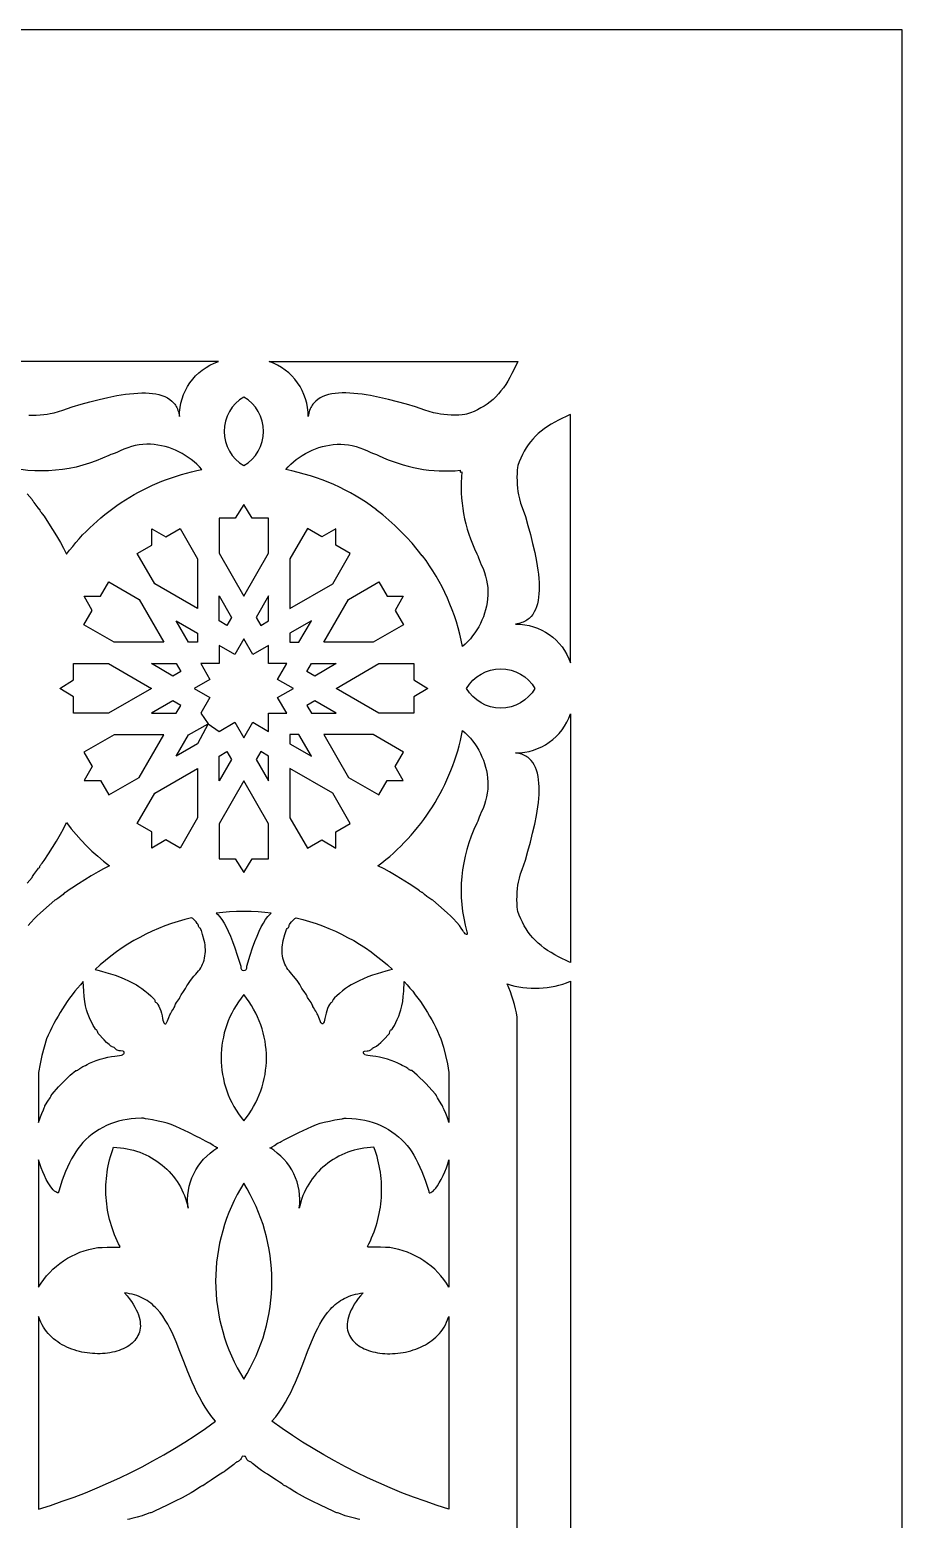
# Model space of a CAD drawing. Extents: x -580 to 993, y -400 to 388.
# Drawn here: x 914.2 to 993.1, y -139.9 to -5.3 of the extents above; entities that cross this region are included whole.
import ezdxf

# ---------------------------------------------------------------- set-up
doc = ezdxf.new("R2010")
doc.units = 0
doc.layers.add('LAYER_1', color=18, linetype='CONTINUOUS')

msp = doc.modelspace()

# ---------------------------------------------------------------- linework, layer by layer
at = {"layer": 'LAYER_1'}
for points in [[(598.06, -400.26), (993.06, -400.26), (993.06, -5.26), (598.06, -5.26)], [(947.72, -50.6), (947.19, -50.08), (946.64, -49.59), (946.08, -49.11), (945.5, -48.66), (945.52, -48.65), (945.07, -48.32), (944.61, -48), (944.14, -47.7), (943.67, -47.41), (943.18, -47.13), (942.68, -46.87), (942.18, -46.62), (941.67, -46.38), (941.15, -46.16), (940.62, -45.95), (940.09, -45.76), (939.54, -45.58), (938.99, -45.42), (938.44, -45.27), (937.87, -45.13), (937.31, -45.02), (937.53, -44.77), (937.76, -44.53), (938.01, -44.31), (938.27, -44.1), (938.53, -43.91), (938.81, -43.73), (939.09, -43.56), (939.39, -43.4), (939.69, -43.27), (939.99, -43.14), (940.31, -43.03), (940.63, -42.94), (940.95, -42.86), (941.28, -42.8), (941.61, -42.75), (941.95, -42.73), (942.29, -42.72), (942.64, -42.74), (942.98, -42.78), (943.32, -42.85), (943.67, -42.93), (944.01, -43.04), (944.35, -43.17), (944.7, -43.33), (944.94, -43.44), (945.16, -43.53), (945.33, -43.59), (945.42, -43.61), (945.52, -43.65), (945.7, -43.73), (946.14, -43.94), (946.58, -44.13), (947.02, -44.3), (947.47, -44.45), (947.93, -44.59), (948.39, -44.72), (948.85, -44.83), (949.32, -44.92), (949.78, -45), (950.25, -45.06), (950.73, -45.1), (951.2, -45.13), (951.67, -45.14), (952.15, -45.14), (952.62, -45.12), (953.09, -45.08), (953.08, -45.24), (953.24, -45.23), (953.2, -45.7), (953.18, -46.17), (953.18, -46.65), (953.19, -47.12), (953.22, -47.59), (953.26, -48.06), (953.32, -48.53), (953.4, -49), (953.49, -49.47), (953.6, -49.93), (953.72, -50.39), (953.86, -50.84), (954.02, -51.29), (954.19, -51.74), (954.38, -52.18), (954.58, -52.62), (954.67, -52.8), (954.7, -52.86), (954.7, -52.9), (954.73, -52.99), (954.79, -53.16), (954.88, -53.38), (954.99, -53.62), (955.15, -53.96), (955.28, -54.31), (955.39, -54.65), (955.47, -55), (955.54, -55.34), (955.58, -55.68), (955.6, -56.03), (955.59, -56.37), (955.56, -56.7), (955.52, -57.04), (955.46, -57.37), (955.38, -57.69), (955.29, -58.01), (955.18, -58.33), (955.05, -58.63), (954.91, -58.93), (954.76, -59.22), (954.59, -59.51), (954.41, -59.78), (954.21, -60.05), (954.01, -60.31), (953.78, -60.55), (953.55, -60.79), (953.3, -61.01), (953.18, -60.44), (953.05, -59.88), (952.9, -59.32), (952.74, -58.77), (952.56, -58.23), (952.37, -57.7), (952.16, -57.17), (951.93, -56.65), (951.7, -56.14), (951.45, -55.63), (951.18, -55.14), (950.91, -54.65), (950.62, -54.17), (950.31, -53.71), (950, -53.25), (949.67, -52.8), (949.66, -52.82), (949.21, -52.24), (948.73, -51.67), (948.24, -51.13)], [(933.52, -56.45), (935.76, -52.58), (935.76, -49.41), (934.29, -49.41), (933.52, -48.16), (932.75, -49.41), (931.28, -49.41), (931.28, -52.58)], [(929.34, -57.57), (925.47, -55.33), (923.89, -52.6), (925.19, -51.84), (925.19, -50.37), (926.46, -51.11), (927.76, -50.35), (929.34, -53.09)], [(937.69, -57.57), (941.57, -55.33), (943.15, -52.6), (941.85, -51.84), (941.85, -50.37), (940.58, -51.11), (939.27, -50.35), (937.69, -53.09)], [(924.05, -56.75), (926.29, -60.63), (921.81, -60.63), (919.07, -59.04), (919.82, -57.74), (919.09, -56.47), (920.56, -56.47), (921.31, -55.17)], [(940.75, -60.63), (942.99, -56.75), (945.72, -55.17), (946.48, -56.47), (947.94, -56.47), (947.21, -57.74), (947.97, -59.04), (945.22, -60.63)], [(931.99, -59.1), (931.28, -58.69), (931.28, -56.44), (932.4, -58.39)], [(935.05, -59.1), (935.76, -58.69), (935.76, -56.44), (934.64, -58.39)], [(929.34, -60.63), (928.52, -60.63), (927.4, -58.68), (929.34, -59.8)], [(937.69, -60.63), (938.51, -60.63), (939.64, -58.68), (937.69, -59.8)], [(927.4, -70.92), (928.52, -68.98), (930.31, -68.01), (931.28, -68.68), (932.7, -67.86), (933.52, -69.28), (934.34, -67.86), (935.76, -68.68), (935.76, -67.04), (937.4, -67.04), (936.58, -65.62), (938, -64.8), (936.58, -63.98), (937.4, -62.56), (935.76, -62.56), (935.76, -60.92), (934.34, -61.74), (933.52, -60.32), (932.7, -61.74), (931.28, -60.92), (931.28, -62.56), (929.64, -62.56), (930.46, -63.98), (929.04, -64.8), (930.46, -65.62), (929.64, -67.04), (930.31, -68.01), (929.34, -69.8)], [(916.88, -64.8), (918.13, -64.03), (918.13, -62.56), (921.29, -62.56), (925.17, -64.8), (921.29, -67.04), (918.13, -67.04), (918.13, -65.57)], [(927.82, -63.27), (927.1, -63.68), (925.16, -62.56), (927.41, -62.56)], [(939.22, -63.27), (939.63, -62.56), (941.87, -62.56), (939.93, -63.68)], [(941.87, -64.8), (945.74, -62.56), (948.91, -62.56), (948.91, -64.03), (950.16, -64.8), (948.91, -65.57), (948.91, -67.04), (945.74, -67.04)], [(927.82, -66.33), (927.1, -65.92), (925.16, -67.04), (927.41, -67.04)], [(939.22, -66.33), (939.63, -67.04), (941.87, -67.04), (939.93, -65.92)], [(924.05, -72.85), (926.29, -68.98), (921.81, -68.98), (919.07, -70.56), (919.82, -71.86), (919.09, -73.13), (920.56, -73.13), (921.31, -74.43)], [(937.69, -68.97), (937.69, -69.8), (939.64, -70.92), (938.51, -68.97)], [(940.75, -68.97), (942.99, -72.85), (945.72, -74.43), (946.48, -73.13), (947.94, -73.13), (947.21, -71.86), (947.97, -70.56), (945.22, -68.97)], [(931.99, -70.5), (932.4, -71.21), (931.28, -73.16), (931.28, -70.91)], [(935.05, -70.5), (934.64, -71.21), (935.76, -73.16), (935.76, -70.91)], [(925.47, -74.27), (929.34, -72.03), (929.34, -76.51), (927.76, -79.25), (926.46, -78.49), (925.19, -79.23), (925.19, -77.76), (923.88, -77.01)], [(941.57, -74.27), (937.69, -72.03), (937.69, -76.51), (939.27, -79.25), (940.58, -78.49), (941.85, -79.23), (941.85, -77.76), (943.15, -77.01)], [(933.52, -81.44), (934.29, -80.19), (935.76, -80.19), (935.76, -77.03), (933.52, -73.15), (931.28, -77.03), (931.28, -80.19), (932.75, -80.19)], [(920.07, -90.2), (920.33, -90.28), (920.66, -90.37), (921.06, -90.47), (921.47, -90.59), (921.88, -90.73), (922.29, -90.88), (922.69, -91.05), (923.08, -91.22), (923.46, -91.41), (923.81, -91.59), (924.04, -91.74), (924.31, -91.93), (924.58, -92.14), (924.86, -92.37), (925.1, -92.59), (925.3, -92.78), (925.44, -92.93), (925.47, -92.99), (925.49, -93.03), (925.49, -93.07), (925.52, -93.12), (925.55, -93.16), (925.6, -93.19), (925.64, -93.22), (925.68, -93.26), (925.76, -93.38), (925.85, -93.53), (925.93, -93.72), (926.01, -93.93), (926.08, -94.16), (926.13, -94.4), (926.18, -94.64), (926.21, -94.79), (926.25, -94.93), (926.29, -95.03), (926.34, -95.1), (926.38, -95.12), (926.41, -95.13), (926.44, -95.13), (926.47, -95.11), (926.5, -95.07), (926.53, -95.02), (926.62, -94.85), (926.75, -94.55), (926.84, -94.31), (926.88, -94.22), (926.94, -94.1), (927.01, -93.97), (927.09, -93.84), (927.23, -93.63), (927.27, -93.54), (927.28, -93.48), (927.3, -93.42), (927.35, -93.33), (927.43, -93.2), (927.53, -93.07), (927.7, -92.82), (927.75, -92.73), (927.77, -92.68), (927.8, -92.62), (927.86, -92.51), (928.06, -92.21), (928.26, -91.91), (928.32, -91.81), (928.35, -91.75), (928.37, -91.68), (928.45, -91.56), (928.7, -91.2), (929.01, -90.8), (929.17, -90.62), (929.31, -90.47), (929.42, -90.34), (929.53, -90.2), (929.63, -90.05), (929.72, -89.89), (929.8, -89.72), (929.87, -89.54), (929.93, -89.36), (929.97, -89.17), (930.01, -88.98), (930.04, -88.78), (930.05, -88.59), (930.05, -88.39), (930.04, -88.19), (930.02, -87.98), (929.99, -87.79), (929.95, -87.59), (929.8, -87.03), (929.69, -86.69), (929.64, -86.58), (929.6, -86.51), (929.56, -86.46), (929.52, -86.44), (929.48, -86.41), (929.44, -86.36), (929.42, -86.3), (929.41, -86.24), (929.4, -86.2), (929.38, -86.15), (929.31, -86.04), (929.21, -85.9), (929.09, -85.77), (928.91, -85.61), (928.85, -85.56), (928.79, -85.53), (928.18, -85.68), (927.58, -85.86), (926.98, -86.05), (926.39, -86.27), (925.81, -86.5), (925.24, -86.75), (924.67, -87.02), (924.12, -87.3), (923.58, -87.6), (923.04, -87.93), (922.52, -88.26), (922, -88.62), (921.5, -88.99), (921.01, -89.38), (920.54, -89.78)], [(933.52, -90.31), (933.64, -90.28), (933.69, -90.25), (933.73, -90.21), (933.76, -90.15), (933.78, -90.09), (933.79, -90.03), (933.79, -89.9), (934.1, -88.92), (934.32, -88.26), (934.53, -87.69), (934.72, -87.18), (934.91, -86.74), (935.1, -86.35), (935.29, -86.01), (935.49, -85.7), (935.7, -85.43), (935.86, -85.24), (936, -85.1), (935.41, -85.04), (934.81, -84.99), (934.18, -84.96), (933.52, -84.95), (932.86, -84.96), (932.23, -84.99), (931.62, -85.04), (931.03, -85.1), (931.17, -85.24), (931.33, -85.43), (931.54, -85.7), (931.74, -86.01), (931.93, -86.35), (932.12, -86.74), (932.31, -87.18), (932.51, -87.69), (932.71, -88.26), (932.93, -88.92), (933.25, -89.9), (933.25, -90.03), (933.26, -90.09), (933.28, -90.15), (933.31, -90.21), (933.35, -90.25), (933.36, -90.27), (933.39, -90.28)], [(946.96, -90.2), (946.7, -90.28), (946.37, -90.37), (945.98, -90.47), (945.57, -90.59), (945.16, -90.73), (944.75, -90.88), (944.34, -91.05), (943.95, -91.22), (943.58, -91.41), (943.22, -91.59), (942.99, -91.74), (942.73, -91.93), (942.45, -92.14), (942.18, -92.37), (941.93, -92.59), (941.73, -92.78), (941.6, -92.93), (941.56, -92.99), (941.55, -93.03), (941.54, -93.07), (941.52, -93.12), (941.48, -93.16), (941.44, -93.19), (941.4, -93.22), (941.36, -93.26), (941.27, -93.38), (941.19, -93.53), (941.1, -93.72), (941.03, -93.93), (940.96, -94.16), (940.9, -94.4), (940.86, -94.64), (940.83, -94.79), (940.79, -94.93), (940.74, -95.03), (940.69, -95.1), (940.66, -95.12), (940.63, -95.13), (940.6, -95.13), (940.57, -95.11), (940.54, -95.07), (940.5, -95.02), (940.42, -94.85), (940.29, -94.55), (940.2, -94.31), (940.16, -94.22), (940.1, -94.1), (940.02, -93.97), (939.95, -93.84), (939.81, -93.63), (939.77, -93.54), (939.75, -93.48), (939.73, -93.42), (939.68, -93.33), (939.6, -93.2), (939.51, -93.07), (939.33, -92.82), (939.28, -92.73), (939.26, -92.68), (939.24, -92.62), (939.18, -92.51), (938.98, -92.21), (938.77, -91.91), (938.71, -91.81), (938.69, -91.75), (938.66, -91.68), (938.59, -91.56), (938.34, -91.2), (938.02, -90.8), (937.87, -90.62), (937.73, -90.47), (937.61, -90.34), (937.5, -90.2), (937.4, -90.05), (937.32, -89.89), (937.24, -89.72), (937.17, -89.54), (937.11, -89.36), (937.06, -89.17), (937.03, -88.98), (937, -88.78), (936.98, -88.59), (936.98, -88.39), (936.99, -88.19), (937.01, -87.98), (937.04, -87.79), (937.09, -87.59), (937.24, -87.03), (937.35, -86.69), (937.39, -86.58), (937.43, -86.51), (937.48, -86.46), (937.52, -86.44), (937.56, -86.41), (937.6, -86.36), (937.62, -86.3), (937.63, -86.24), (937.63, -86.2), (937.65, -86.15), (937.72, -86.04), (937.82, -85.9), (937.95, -85.77), (938.12, -85.61), (938.19, -85.56), (938.25, -85.53), (938.86, -85.68), (939.46, -85.86), (940.06, -86.05), (940.64, -86.27), (941.22, -86.5), (941.8, -86.75), (942.36, -87.02), (942.91, -87.3), (943.46, -87.6), (943.99, -87.93), (944.52, -88.26), (945.03, -88.62), (945.53, -88.99), (946.02, -89.38), (946.5, -89.78)], [(914.97, -104.05), (915.05, -103.79), (915.14, -103.52), (915.26, -103.22), (915.4, -102.89), (915.48, -102.7), (915.52, -102.59), (915.54, -102.54), (915.6, -102.43), (915.8, -102.11), (916, -101.8), (916.07, -101.69), (916.09, -101.64), (916.09, -101.62), (916.1, -101.59), (916.19, -101.49), (916.78, -100.81), (917.03, -100.54), (917.31, -100.26), (917.58, -99.99), (917.82, -99.77), (918.34, -99.33), (918.43, -99.33), (918.47, -99.32), (918.52, -99.3), (918.58, -99.26), (918.62, -99.21), (918.69, -99.15), (918.77, -99.09), (918.88, -99.03), (918.98, -98.98), (919.2, -98.88), (919.36, -98.79), (919.58, -98.67), (919.86, -98.55), (920.18, -98.43), (920.53, -98.32), (920.89, -98.22), (921.24, -98.13), (921.56, -98.07), (921.85, -98.03), (922.08, -98), (922.29, -97.97), (922.46, -97.94), (922.56, -97.91), (922.62, -97.87), (922.66, -97.83), (922.69, -97.78), (922.7, -97.73), (922.7, -97.68), (922.69, -97.64), (922.65, -97.61), (922.6, -97.6), (922.36, -97.57), (922.25, -97.55), (922.16, -97.53), (922.08, -97.5), (922.01, -97.46), (921.96, -97.42), (921.92, -97.38), (921.86, -97.32), (921.79, -97.26), (921.71, -97.22), (921.63, -97.19), (921.58, -97.17), (921.51, -97.13), (921.34, -96.99), (921.12, -96.8), (920.9, -96.57), (920.36, -96), (920.3, -95.82), (920.27, -95.75), (920.24, -95.7), (920.2, -95.66), (920.17, -95.65), (920.14, -95.63), (920.1, -95.6), (920.01, -95.46), (919.89, -95.26), (919.77, -95.01), (919.64, -94.72), (919.51, -94.42), (919.4, -94.12), (919.31, -93.84), (919.21, -93.49), (919.14, -93.1), (919.09, -92.66), (919.06, -92.18), (919.01, -91.28), (918.75, -91.58), (918.49, -91.88), (918.25, -92.18), (918.01, -92.49), (917.77, -92.8), (917.55, -93.11), (917.33, -93.44), (917.12, -93.76), (916.91, -94.09), (916.72, -94.42), (916.53, -94.76), (916.34, -95.09), (916.17, -95.44), (916, -95.78), (915.84, -96.13), (915.69, -96.48), (915.47, -97.24), (915.27, -97.99), (915.11, -98.74), (914.97, -99.51)], [(952.07, -104.05), (951.99, -103.79), (951.9, -103.52), (951.78, -103.22), (951.63, -102.89), (951.55, -102.7), (951.52, -102.59), (951.5, -102.54), (951.44, -102.43), (951.23, -102.11), (951.03, -101.8), (950.97, -101.69), (950.95, -101.64), (950.94, -101.62), (950.93, -101.59), (950.85, -101.49), (950.26, -100.81), (950.01, -100.54), (949.73, -100.26), (949.45, -99.99), (949.21, -99.77), (948.7, -99.33), (948.61, -99.33), (948.56, -99.32), (948.51, -99.3), (948.46, -99.26), (948.41, -99.21), (948.35, -99.15), (948.26, -99.09), (948.16, -99.03), (948.05, -98.98), (947.84, -98.88), (947.68, -98.79), (947.46, -98.67), (947.18, -98.55), (946.85, -98.43), (946.51, -98.32), (946.15, -98.22), (945.8, -98.13), (945.47, -98.07), (945.19, -98.03), (944.95, -98), (944.74, -97.97), (944.57, -97.94), (944.47, -97.91), (944.42, -97.87), (944.37, -97.83), (944.35, -97.78), (944.33, -97.73), (944.33, -97.68), (944.35, -97.64), (944.38, -97.61), (944.43, -97.6), (944.68, -97.57), (944.78, -97.55), (944.88, -97.53), (944.96, -97.5), (945.02, -97.46), (945.08, -97.42), (945.12, -97.38), (945.17, -97.32), (945.25, -97.26), (945.33, -97.22), (945.41, -97.19), (945.46, -97.17), (945.52, -97.13), (945.7, -96.99), (945.91, -96.8), (946.14, -96.57), (946.68, -96), (946.73, -95.82), (946.76, -95.75), (946.8, -95.7), (946.83, -95.66), (946.87, -95.65), (946.9, -95.63), (946.93, -95.6), (947.03, -95.46), (947.14, -95.26), (947.27, -95.01), (947.4, -94.72), (947.53, -94.42), (947.64, -94.12), (947.73, -93.84), (947.82, -93.49), (947.89, -93.1), (947.94, -92.66), (947.98, -92.18), (948.03, -91.28), (948.29, -91.58), (948.54, -91.88), (948.79, -92.18), (949.03, -92.49), (949.26, -92.8), (949.49, -93.11), (949.71, -93.44), (949.92, -93.76), (950.12, -94.09), (950.32, -94.42), (950.51, -94.76), (950.69, -95.09), (950.87, -95.44), (951.03, -95.78), (951.19, -96.13), (951.34, -96.48), (951.57, -97.24), (951.76, -97.99), (951.93, -98.74), (952.07, -99.51)], [(933.52, -103.9), (933.77, -103.58), (934, -103.26), (934.21, -102.92), (934.41, -102.59), (934.6, -102.24), (934.77, -101.89), (934.92, -101.53), (935.05, -101.17), (935.17, -100.81), (935.28, -100.44), (935.37, -100.07), (935.44, -99.7), (935.49, -99.32), (935.53, -98.95), (935.56, -98.57), (935.57, -98.19), (935.56, -97.81), (935.53, -97.44), (935.49, -97.06), (935.44, -96.69), (935.37, -96.31), (935.28, -95.94), (935.17, -95.58), (935.05, -95.21), (934.92, -94.85), (934.77, -94.5), (934.6, -94.14), (934.41, -93.8), (934.21, -93.46), (934, -93.13), (933.77, -92.8), (933.52, -92.48), (933.27, -92.8), (933.04, -93.13), (932.82, -93.46), (932.62, -93.8), (932.44, -94.14), (932.27, -94.5), (932.12, -94.85), (931.98, -95.21), (931.86, -95.58), (931.76, -95.94), (931.67, -96.31), (931.6, -96.69), (931.54, -97.06), (931.5, -97.44), (931.48, -97.81), (931.47, -98.19), (931.48, -98.57), (931.5, -98.95), (931.54, -99.32), (931.6, -99.7), (931.67, -100.07), (931.76, -100.44), (931.86, -100.81), (931.98, -101.17), (932.12, -101.53), (932.27, -101.89), (932.44, -102.24), (932.62, -102.59), (932.82, -102.92), (933.04, -103.26), (933.27, -103.58)], [(914.97, -118.92), (915.19, -118.57), (915.43, -118.23), (915.69, -117.9), (915.97, -117.59), (916.26, -117.3), (916.57, -117.03), (916.89, -116.77), (917.23, -116.53), (917.58, -116.31), (917.94, -116.11), (918.32, -115.93), (918.7, -115.77), (919.1, -115.63), (919.5, -115.52), (919.91, -115.42), (920.33, -115.35), (920.72, -115.33), (921.16, -115.32), (922.31, -115.31), (922.33, -115.26), (922.2, -115), (922.07, -114.73), (921.95, -114.46), (921.84, -114.19), (921.73, -113.92), (921.64, -113.65), (921.55, -113.37), (921.46, -113.09), (921.39, -112.81), (921.32, -112.53), (921.26, -112.25), (921.21, -111.97), (921.16, -111.68), (921.13, -111.4), (921.1, -111.11), (921.07, -110.83), (921.06, -110.54), (921.05, -110.25), (921.05, -109.97), (921.06, -109.68), (921.07, -109.39), (921.1, -109.1), (921.13, -108.82), (921.17, -108.53), (921.21, -108.25), (921.26, -107.96), (921.33, -107.68), (921.39, -107.4), (921.47, -107.11), (921.55, -106.83), (921.65, -106.56), (921.74, -106.28), (922.05, -106.29), (922.36, -106.32), (922.66, -106.36), (922.96, -106.41), (923.26, -106.47), (923.55, -106.55), (923.83, -106.64), (924.11, -106.73), (924.39, -106.84), (924.66, -106.96), (924.92, -107.09), (925.17, -107.23), (925.42, -107.38), (925.67, -107.54), (925.9, -107.71), (926.13, -107.89), (926.35, -108.07), (926.56, -108.27), (926.77, -108.47), (926.96, -108.69), (927.15, -108.91), (927.32, -109.14), (927.49, -109.37), (927.64, -109.61), (927.79, -109.86), (927.93, -110.12), (928.05, -110.38), (928.16, -110.65), (928.26, -110.92), (928.35, -111.2), (928.43, -111.49), (928.49, -111.78), (928.47, -111.58), (928.45, -111.38), (928.44, -111.17), (928.44, -110.97), (928.46, -110.57), (928.51, -110.18), (928.59, -109.79), (928.7, -109.41), (928.83, -109.04), (928.99, -108.67), (929.18, -108.32), (929.39, -107.99), (929.63, -107.66), (929.89, -107.36), (930.17, -107.07), (930.48, -106.8), (930.81, -106.55), (930.98, -106.43), (931.16, -106.32), (931.06, -106.29), (930.95, -106.25), (930.75, -106.12), (930.46, -105.92), (930.36, -105.86), (930.3, -105.84), (930.24, -105.82), (930.12, -105.76), (929.8, -105.58), (929.57, -105.45), (929.25, -105.29), (928.55, -104.94), (927.36, -104.4), (926.94, -104.23), (926.6, -104.11), (926.24, -104.01), (925.77, -103.91), (925.27, -103.81), (924.87, -103.75), (924.63, -103.71), (924.55, -103.69), (924.51, -103.67), (924.44, -103.66), (924.27, -103.66), (923.74, -103.68), (923.35, -103.71), (922.96, -103.76), (922.57, -103.84), (922.2, -103.93), (921.83, -104.04), (921.46, -104.17), (921.11, -104.32), (920.77, -104.49), (920.44, -104.68), (920.12, -104.88), (919.81, -105.1), (919.52, -105.33), (919.24, -105.58), (918.98, -105.85), (918.74, -106.13), (918.51, -106.42), (918.32, -106.69), (918.14, -106.99), (917.95, -107.33), (917.77, -107.69), (917.59, -108.07), (917.41, -108.46), (917.25, -108.86), (917.11, -109.25), (916.8, -110.25), (916.78, -110.33), (916.76, -110.36), (916.74, -110.38), (916.71, -110.38), (916.68, -110.39), (916.61, -110.37), (916.51, -110.31), (916.41, -110.23), (916.29, -110.12), (916.17, -109.98), (916, -109.76), (915.83, -109.49), (915.66, -109.18), (915.5, -108.84), (915.34, -108.49), (915.2, -108.13), (915.07, -107.77), (914.97, -107.42)], [(952.07, -118.92), (951.84, -118.57), (951.6, -118.23), (951.35, -117.9), (951.07, -117.59), (950.78, -117.3), (950.47, -117.03), (950.14, -116.77), (949.81, -116.53), (949.45, -116.31), (949.09, -116.11), (948.72, -115.93), (948.33, -115.77), (947.94, -115.63), (947.54, -115.52), (947.13, -115.42), (946.71, -115.35), (946.32, -115.33), (945.87, -115.32), (944.73, -115.31), (944.7, -115.26), (944.84, -115), (944.97, -114.73), (945.08, -114.46), (945.2, -114.19), (945.3, -113.92), (945.4, -113.65), (945.49, -113.37), (945.57, -113.09), (945.65, -112.81), (945.71, -112.53), (945.77, -112.25), (945.83, -111.97), (945.87, -111.68), (945.91, -111.4), (945.94, -111.11), (945.96, -110.83), (945.98, -110.54), (945.98, -110.25), (945.98, -109.97), (945.98, -109.68), (945.96, -109.39), (945.94, -109.1), (945.91, -108.82), (945.87, -108.53), (945.82, -108.25), (945.77, -107.96), (945.71, -107.68), (945.64, -107.4), (945.57, -107.11), (945.48, -106.83), (945.39, -106.56), (945.29, -106.28), (944.98, -106.29), (944.67, -106.32), (944.37, -106.36), (944.07, -106.41), (943.78, -106.47), (943.49, -106.55), (943.2, -106.64), (942.92, -106.73), (942.65, -106.84), (942.38, -106.96), (942.12, -107.09), (941.86, -107.23), (941.61, -107.38), (941.37, -107.54), (941.13, -107.71), (940.9, -107.89), (940.68, -108.07), (940.47, -108.27), (940.27, -108.47), (940.07, -108.69), (939.89, -108.91), (939.71, -109.14), (939.55, -109.37), (939.39, -109.61), (939.25, -109.86), (939.11, -110.12), (938.99, -110.38), (938.87, -110.65), (938.77, -110.92), (938.68, -111.2), (938.61, -111.49), (938.54, -111.78), (938.57, -111.58), (938.58, -111.38), (938.59, -111.17), (938.59, -110.97), (938.57, -110.57), (938.52, -110.18), (938.45, -109.79), (938.34, -109.41), (938.21, -109.04), (938.04, -108.67), (937.86, -108.32), (937.65, -107.99), (937.41, -107.66), (937.15, -107.36), (936.86, -107.07), (936.55, -106.8), (936.23, -106.55), (936.05, -106.43), (935.87, -106.32), (935.98, -106.29), (936.08, -106.25), (936.29, -106.12), (936.57, -105.92), (936.68, -105.86), (936.73, -105.84), (936.8, -105.82), (936.91, -105.76), (937.24, -105.58), (937.47, -105.45), (937.78, -105.29), (938.49, -104.94), (939.67, -104.4), (940.09, -104.23), (940.44, -104.11), (940.8, -104.01), (941.26, -103.91), (941.76, -103.81), (942.16, -103.75), (942.4, -103.71), (942.49, -103.69), (942.53, -103.67), (942.6, -103.66), (942.77, -103.66), (943.29, -103.68), (943.69, -103.71), (944.08, -103.76), (944.46, -103.84), (944.84, -103.93), (945.21, -104.04), (945.57, -104.17), (945.92, -104.32), (946.27, -104.49), (946.6, -104.68), (946.92, -104.88), (947.22, -105.1), (947.51, -105.33), (947.79, -105.58), (948.05, -105.85), (948.3, -106.13), (948.53, -106.42), (948.71, -106.69), (948.9, -106.99), (949.08, -107.33), (949.27, -107.69), (949.45, -108.07), (949.62, -108.46), (949.78, -108.86), (949.93, -109.25), (950.24, -110.25), (950.25, -110.33), (950.27, -110.36), (950.29, -110.38), (950.32, -110.38), (950.35, -110.39), (950.43, -110.37), (950.52, -110.31), (950.63, -110.23), (950.74, -110.12), (950.87, -109.98), (951.03, -109.76), (951.2, -109.49), (951.37, -109.18), (951.54, -108.84), (951.69, -108.49), (951.84, -108.13), (951.96, -107.77), (952.07, -107.42)], [(933.52, -127.25), (933.83, -126.73), (934.11, -126.21), (934.38, -125.68), (934.63, -125.14), (934.86, -124.6), (935.07, -124.05), (935.26, -123.49), (935.43, -122.94), (935.57, -122.38), (935.7, -121.81), (935.81, -121.24), (935.9, -120.67), (935.97, -120.1), (936.02, -119.53), (936.05, -118.95), (936.06, -118.38), (936.05, -117.8), (936.02, -117.23), (935.97, -116.65), (935.9, -116.08), (935.81, -115.51), (935.7, -114.94), (935.57, -114.38), (935.43, -113.82), (935.26, -113.26), (935.07, -112.71), (934.86, -112.16), (934.63, -111.62), (934.38, -111.08), (934.11, -110.55), (933.83, -110.03), (933.52, -109.51), (933.21, -110.03), (932.92, -110.55), (932.65, -111.08), (932.4, -111.62), (932.18, -112.16), (931.97, -112.71), (931.78, -113.26), (931.61, -113.82), (931.46, -114.38), (931.33, -114.94), (931.22, -115.51), (931.13, -116.08), (931.06, -116.65), (931.01, -117.23), (930.98, -117.8), (930.97, -118.38), (930.98, -118.95), (931.01, -119.53), (931.06, -120.1), (931.13, -120.67), (931.22, -121.24), (931.33, -121.81), (931.46, -122.38), (931.61, -122.94), (931.78, -123.49), (931.97, -124.05), (932.18, -124.6), (932.4, -125.14), (932.65, -125.68), (932.92, -126.21), (933.21, -126.73)], [(914.97, -138.99), (916.05, -138.65), (917.11, -138.28), (918.17, -137.9), (919.22, -137.5), (920.26, -137.07), (921.29, -136.62), (922.31, -136.16), (923.32, -135.67), (924.32, -135.16), (925.3, -134.63), (926.28, -134.08), (927.24, -133.51), (928.19, -132.92), (929.13, -132.32), (930.05, -131.69), (930.96, -131.04), (930.63, -130.63), (930.32, -130.21), (930.03, -129.77), (929.76, -129.33), (929.5, -128.88), (929.27, -128.43), (929.05, -127.97), (928.84, -127.5), (928.45, -126.57), (928.09, -125.65), (927.75, -124.74), (927.4, -123.87), (927.22, -123.44), (927.03, -123.03), (926.84, -122.64), (926.64, -122.26), (926.42, -121.89), (926.19, -121.55), (925.95, -121.22), (925.68, -120.92), (925.55, -120.77), (925.4, -120.63), (925.25, -120.5), (925.1, -120.38), (924.94, -120.26), (924.77, -120.14), (924.6, -120.04), (924.42, -119.94), (924.24, -119.85), (924.05, -119.77), (923.85, -119.69), (923.64, -119.62), (923.43, -119.56), (923.2, -119.51), (922.97, -119.47), (922.73, -119.43), (922.96, -119.7), (923.17, -119.96), (923.36, -120.22), (923.52, -120.47), (923.67, -120.72), (923.8, -120.96), (923.9, -121.19), (923.99, -121.41), (924.06, -121.63), (924.11, -121.85), (924.15, -122.05), (924.16, -122.25), (924.17, -122.44), (924.15, -122.63), (924.12, -122.81), (924.08, -122.98), (924.02, -123.14), (923.95, -123.3), (923.87, -123.45), (923.77, -123.6), (923.66, -123.73), (923.55, -123.86), (923.42, -123.99), (923.28, -124.1), (923.12, -124.21), (922.97, -124.31), (922.8, -124.4), (922.62, -124.49), (922.44, -124.57), (922.25, -124.64), (922.05, -124.7), (921.85, -124.76), (921.64, -124.81), (921.42, -124.85), (921.2, -124.88), (920.98, -124.91), (920.75, -124.93), (920.53, -124.94), (920.29, -124.94), (920.06, -124.93), (919.83, -124.92), (919.59, -124.9), (919.35, -124.87), (919.12, -124.83), (918.88, -124.79), (918.65, -124.73), (918.42, -124.67), (918.19, -124.6), (917.96, -124.52), (917.74, -124.43), (917.52, -124.34), (917.31, -124.23), (917.1, -124.12), (916.9, -124), (916.7, -123.87), (916.51, -123.74), (916.32, -123.59), (916.15, -123.43), (915.98, -123.27), (915.82, -123.1), (915.67, -122.92), (915.53, -122.73), (915.4, -122.53), (915.28, -122.32), (915.17, -122.08), (915.09, -121.86), (915.03, -121.69), (914.97, -121.58)], [(952.07, -138.99), (950.99, -138.65), (949.92, -138.28), (948.86, -137.9), (947.81, -137.5), (946.77, -137.07), (945.74, -136.62), (944.72, -136.16), (943.71, -135.67), (942.72, -135.16), (941.73, -134.63), (940.76, -134.08), (939.79, -133.51), (938.84, -132.92), (937.91, -132.32), (936.98, -131.69), (936.07, -131.04), (936.41, -130.63), (936.72, -130.21), (937.01, -129.77), (937.28, -129.33), (937.53, -128.88), (937.77, -128.43), (937.99, -127.97), (938.2, -127.5), (938.58, -126.57), (938.94, -125.65), (939.29, -124.74), (939.64, -123.87), (939.82, -123.44), (940, -123.03), (940.2, -122.64), (940.4, -122.26), (940.61, -121.89), (940.84, -121.55), (941.09, -121.22), (941.35, -120.92), (941.49, -120.77), (941.63, -120.63), (941.78, -120.5), (941.94, -120.38), (942.1, -120.26), (942.26, -120.14), (942.43, -120.04), (942.61, -119.94), (942.8, -119.85), (942.99, -119.77), (943.19, -119.69), (943.4, -119.62), (943.61, -119.56), (943.83, -119.51), (944.06, -119.47), (944.3, -119.43), (944.07, -119.7), (943.86, -119.96), (943.68, -120.22), (943.51, -120.47), (943.37, -120.72), (943.24, -120.96), (943.13, -121.19), (943.05, -121.41), (942.98, -121.63), (942.92, -121.85), (942.89, -122.05), (942.87, -122.25), (942.87, -122.44), (942.88, -122.63), (942.91, -122.81), (942.96, -122.98), (943.01, -123.14), (943.08, -123.3), (943.17, -123.45), (943.26, -123.6), (943.37, -123.73), (943.49, -123.86), (943.62, -123.99), (943.76, -124.1), (943.91, -124.21), (944.07, -124.31), (944.24, -124.4), (944.41, -124.49), (944.6, -124.57), (944.79, -124.64), (944.99, -124.7), (945.19, -124.76), (945.4, -124.81), (945.61, -124.85), (945.83, -124.88), (946.05, -124.91), (946.28, -124.93), (946.51, -124.94), (946.74, -124.94), (946.97, -124.93), (947.21, -124.92), (947.44, -124.9), (947.68, -124.87), (947.92, -124.83), (948.15, -124.79), (948.38, -124.73), (948.61, -124.67), (948.84, -124.6), (949.07, -124.52), (949.29, -124.43), (949.51, -124.34), (949.73, -124.23), (949.94, -124.12), (950.14, -124), (950.34, -123.87), (950.53, -123.74), (950.71, -123.59), (950.89, -123.43), (951.06, -123.27), (951.22, -123.1), (951.37, -122.92), (951.51, -122.73), (951.64, -122.53), (951.76, -122.32), (951.86, -122.08), (951.94, -121.86), (952, -121.69), (952.06, -121.58)]]:
    msp.add_lwpolyline(points, close=True, dxfattribs=at)
for points in [[(914.07, -40.09), (914.4, -40.09), (914.75, -40.09), (915.1, -40.08), (915.43, -40.05), (915.73, -40.02), (916.01, -39.96), (916.37, -39.88), (916.77, -39.76), (917.16, -39.64), (917.99, -39.34), (918.8, -39.11), (919.61, -38.88), (920.43, -38.68), (921.24, -38.49), (922.04, -38.33), (922.44, -38.27), (922.82, -38.21), (923.2, -38.16), (923.57, -38.13), (923.93, -38.1), (924.29, -38.09), (924.63, -38.09), (924.95, -38.1), (925.27, -38.13), (925.57, -38.18), (925.85, -38.24), (926.12, -38.32), (926.37, -38.42), (926.61, -38.53), (926.82, -38.67), (927.02, -38.82), (927.1, -38.91), (927.19, -39), (927.27, -39.1), (927.34, -39.2), (927.41, -39.31), (927.47, -39.42), (927.52, -39.54), (927.57, -39.67), (927.61, -39.8), (927.65, -39.93), (927.67, -40.08), (927.7, -40.23, -0.324685), (931.22, -35.26), (908.74, -35.26)], [(913.93, -47.2), (914.38, -47.71), (914.42, -47.81), (914.46, -47.88), (914.53, -47.99), (914.71, -48.24), (914.9, -48.47), (914.97, -48.55), (915.01, -48.58), (915.04, -48.6), (915.06, -48.62), (915.07, -48.65), (915.08, -48.69), (915.09, -48.73), (915.11, -48.78), (915.16, -48.84), (915.21, -48.9), (915.3, -49.02), (915.46, -49.24), (915.87, -49.86), (916.58, -51.01), (916.94, -51.62), (917.21, -52.12), (917.48, -52.67), (917.76, -52.31), (918.05, -51.96), (918.34, -51.61), (918.64, -51.27), (918.95, -50.93), (919.27, -50.61), (919.59, -50.29), (919.92, -49.97), (920.26, -49.67), (920.6, -49.37), (920.96, -49.08), (921.31, -48.8), (921.68, -48.52), (922.05, -48.26), (922.43, -48), (922.82, -47.75), (923.21, -47.51), (923.6, -47.28), (924.01, -47.05), (924.42, -46.84), (924.83, -46.63), (925.25, -46.44), (925.68, -46.25), (926.11, -46.07), (926.54, -45.9), (926.98, -45.75), (927.43, -45.6), (927.88, -45.46), (928.34, -45.33), (928.8, -45.22), (929.26, -45.11), (929.73, -45.02), (929.51, -44.77), (929.27, -44.53), (929.02, -44.31), (928.77, -44.1), (928.5, -43.91), (928.23, -43.73), (927.94, -43.56), (927.65, -43.4), (927.35, -43.27), (927.04, -43.14), (926.73, -43.03), (926.41, -42.94), (926.08, -42.86), (925.76, -42.8), (925.42, -42.75), (925.08, -42.73), (924.74, -42.72), (924.4, -42.74), (924.06, -42.78), (923.71, -42.85), (923.37, -42.93), (923.03, -43.04), (922.68, -43.17), (922.34, -43.33), (922.09, -43.44), (921.88, -43.53), (921.71, -43.59), (921.61, -43.61), (921.51, -43.65), (921.33, -43.73, -0.18375), (911.5, -44.63)]]:
    msp.add_lwpolyline(points, format="xyb", dxfattribs=at)
for points in [[(958.29, -35.26), (958.26, -35.34), (957.77, -36.33), (957.58, -36.68), (957.39, -37.01), (957.2, -37.33), (956.99, -37.63), (956.77, -37.91), (956.55, -38.18), (956.31, -38.43), (956.06, -38.67), (955.8, -38.88), (955.54, -39.09), (955.26, -39.28), (954.96, -39.45), (954.66, -39.61), (954.34, -39.76), (954.01, -39.89), (953.67, -40.01), (953.5, -40.04), (953.26, -40.07), (952.96, -40.09), (952.63, -40.09), (952.28, -40.09), (951.94, -40.08), (951.6, -40.05), (951.31, -40.02), (951.03, -39.96), (950.67, -39.88), (950.27, -39.76), (949.88, -39.64), (949.04, -39.34), (948.24, -39.11), (947.42, -38.88), (946.61, -38.68), (945.79, -38.49), (944.99, -38.33), (944.6, -38.27), (944.21, -38.21), (943.83, -38.16), (943.46, -38.13), (943.1, -38.1), (942.75, -38.09), (942.41, -38.09), (942.08, -38.1), (941.77, -38.13), (941.47, -38.18), (941.18, -38.24), (940.91, -38.32), (940.66, -38.42), (940.43, -38.53), (940.21, -38.67), (940.02, -38.82), (939.93, -38.91), (939.85, -39), (939.77, -39.1), (939.7, -39.2), (939.63, -39.31), (939.57, -39.42), (939.52, -39.54), (939.47, -39.67), (939.43, -39.8), (939.39, -39.93), (939.36, -40.08), (939.34, -40.23, 0.324685), (935.82, -35.26)], [(933.52, -44.66, 0.573187), (933.52, -38.46, 0.573187)], [(963.06, -40.03), (962.98, -40.06), (961.99, -40.55), (961.64, -40.73), (961.3, -40.92), (960.99, -41.12), (960.69, -41.33), (960.4, -41.55), (960.14, -41.77), (959.89, -42.01), (959.65, -42.26), (959.43, -42.51), (959.23, -42.78), (959.04, -43.06), (958.87, -43.35), (958.71, -43.66), (958.56, -43.98), (958.43, -44.31), (958.31, -44.65), (958.28, -44.82), (958.25, -45.06), (958.23, -45.36), (958.22, -45.69), (958.23, -46.03), (958.24, -46.38), (958.27, -46.71), (958.3, -47.01), (958.35, -47.29), (958.44, -47.65), (958.55, -48.05), (958.68, -48.44), (958.98, -49.27), (959.21, -50.08), (959.43, -50.89), (959.64, -51.71), (959.83, -52.52), (959.98, -53.33), (960.05, -53.72), (960.11, -54.1), (960.16, -54.48), (960.19, -54.85), (960.22, -55.22), (960.23, -55.57), (960.23, -55.91), (960.21, -56.24), (960.18, -56.55), (960.14, -56.85), (960.08, -57.14), (960, -57.41), (959.9, -57.66), (959.79, -57.89), (959.65, -58.11), (959.49, -58.3), (959.41, -58.39), (959.32, -58.47), (959.22, -58.55), (959.12, -58.62), (959.01, -58.69), (958.9, -58.75), (958.78, -58.8), (958.65, -58.85), (958.52, -58.89), (958.38, -58.93), (958.24, -58.96), (958.09, -58.98, -0.324685), (963.06, -62.5)], [(953.66, -64.8, -0.573187), (959.85, -64.8, -0.573187)], [(963.06, -89.57), (962.98, -89.54), (961.99, -89.05), (961.64, -88.87), (961.3, -88.68), (960.99, -88.48), (960.69, -88.27), (960.4, -88.05), (960.14, -87.83), (959.89, -87.59), (959.65, -87.34), (959.43, -87.09), (959.23, -86.82), (959.04, -86.54), (958.87, -86.25), (958.71, -85.94), (958.56, -85.63), (958.43, -85.3), (958.31, -84.95), (958.28, -84.78), (958.25, -84.54), (958.23, -84.24), (958.22, -83.91), (958.23, -83.57), (958.24, -83.22), (958.27, -82.89), (958.3, -82.59), (958.35, -82.31), (958.44, -81.95), (958.55, -81.55), (958.68, -81.16), (958.98, -80.33), (959.21, -79.52), (959.43, -78.71), (959.64, -77.89), (959.83, -77.08), (959.98, -76.28), (960.05, -75.88), (960.11, -75.5), (960.16, -75.12), (960.19, -74.75), (960.22, -74.38), (960.23, -74.03), (960.23, -73.69), (960.21, -73.36), (960.18, -73.05), (960.14, -72.75), (960.08, -72.46), (960, -72.2), (959.9, -71.94), (959.79, -71.71), (959.65, -71.5), (959.49, -71.3), (959.41, -71.21), (959.32, -71.13), (959.22, -71.05), (959.12, -70.98), (959.01, -70.91), (958.9, -70.85), (958.78, -70.8), (958.65, -70.75), (958.52, -70.71), (958.38, -70.67), (958.24, -70.64), (958.09, -70.62, 0.324685), (963.06, -67.1)], [(955.59, -73.24), (955.6, -73.58), (955.58, -73.92), (955.54, -74.26), (955.47, -74.6), (955.39, -74.95), (955.28, -75.29), (955.15, -75.64), (954.99, -75.98), (954.88, -76.22), (954.79, -76.44), (954.73, -76.61), (954.7, -76.7), (954.67, -76.8), (954.58, -76.98, 0.18375), (953.69, -86.81), (953.71, -86.86), (953.72, -86.94), (953.71, -87.01), (953.7, -87.03), (953.69, -87.04), (953.67, -87.05), (953.65, -87.05), (953.6, -87.02), (953.54, -86.97), (953.47, -86.89), (953.4, -86.79), (953.32, -86.67), (953.19, -86.46), (953.02, -86.24), (952.78, -85.96), (952.44, -85.59), (952.23, -85.4), (951.9, -85.09), (951.12, -84.39), (950.61, -83.94), (950.51, -83.9), (950.44, -83.86), (950.33, -83.79), (950.08, -83.61), (949.85, -83.42), (949.77, -83.35), (949.74, -83.3), (949.72, -83.28), (949.69, -83.26), (949.66, -83.25), (949.63, -83.24), (949.59, -83.23), (949.54, -83.2), (949.48, -83.16), (949.42, -83.11), (949.3, -83.02), (949.07, -82.86), (948.46, -82.45), (947.31, -81.74), (946.7, -81.38), (946.2, -81.11), (945.65, -80.83), (946.01, -80.56), (946.36, -80.27), (946.71, -79.98), (947.05, -79.68), (947.39, -79.37), (947.71, -79.05), (948.03, -78.73), (948.35, -78.4), (948.65, -78.06), (948.95, -77.71), (949.24, -77.36), (949.52, -77), (949.8, -76.64), (950.06, -76.27), (950.32, -75.89), (950.57, -75.5), (950.81, -75.11), (951.04, -74.71), (951.27, -74.31), (951.48, -73.9), (951.69, -73.49), (951.88, -73.07), (952.07, -72.64), (952.25, -72.21), (952.41, -71.78), (952.57, -71.33), (952.72, -70.89), (952.86, -70.44), (952.98, -69.98), (953.1, -69.52), (953.21, -69.06), (953.3, -68.59), (953.55, -68.81), (953.78, -69.05), (954.01, -69.29), (954.21, -69.55), (954.41, -69.82), (954.59, -70.09), (954.76, -70.38), (954.91, -70.67), (955.05, -70.97), (955.18, -71.28), (955.29, -71.59), (955.38, -71.91), (955.46, -72.23), (955.52, -72.56), (955.56, -72.9)]]:
    msp.add_lwpolyline(points, format="xyb", close=True, dxfattribs=at)
for points in [[(913.93, -82.4), (914.38, -81.89), (914.42, -81.79), (914.46, -81.72), (914.53, -81.62), (914.71, -81.37), (914.9, -81.13), (914.97, -81.06), (915.01, -81.02), (915.04, -81), (915.06, -80.98), (915.07, -80.95), (915.08, -80.92), (915.09, -80.88), (915.11, -80.82), (915.16, -80.76), (915.21, -80.7), (915.3, -80.58), (915.46, -80.36), (915.87, -79.74), (916.58, -78.6), (916.94, -77.98), (917.21, -77.48), (917.48, -76.93), (917.91, -77.48), (918.35, -78.01), (918.81, -78.52), (919.29, -79.02), (919.79, -79.5), (920.31, -79.97), (920.84, -80.41), (921.39, -80.83), (920.83, -81.11), (920.34, -81.38), (919.72, -81.74), (918.58, -82.45), (917.96, -82.86), (917.74, -83.02), (917.62, -83.11), (917.5, -83.2), (917.44, -83.23), (917.4, -83.24), (917.37, -83.25), (917.34, -83.26), (917.32, -83.28), (917.3, -83.3), (917.26, -83.35), (917.18, -83.42), (916.95, -83.61), (916.7, -83.79), (916.6, -83.86), (916.53, -83.9), (916.43, -83.94), (915.91, -84.39), (915.14, -85.09), (914.8, -85.4), (914.6, -85.59), (914.26, -85.96), (914.01, -86.24)], [(958.24, -142.7), (958.24, -94.52), (958.17, -94.13), (958.08, -93.75), (957.99, -93.37), (957.88, -92.99), (957.76, -92.61), (957.63, -92.24), (957.49, -91.87), (957.34, -91.5), (957.69, -91.61), (958.04, -91.7), (958.4, -91.77), (958.76, -91.83), (959.12, -91.87), (959.49, -91.9), (959.85, -91.9), (960.22, -91.9), (960.58, -91.87), (960.94, -91.84), (961.3, -91.78), (961.66, -91.71), (962.01, -91.62), (962.37, -91.52), (962.71, -91.4), (963.06, -91.26), (963.06, -143.13)], [(944.02, -139.91), (943.85, -139.89), (943.64, -139.84), (943.17, -139.72), (942.7, -139.58), (942.49, -139.51), (942.31, -139.44), (942.11, -139.36), (941.99, -139.33), (941.93, -139.31), (941.84, -139.28), (941.59, -139.17), (940.45, -138.63), (939.71, -138.28), (939.1, -137.95), (938.28, -137.5), (937.98, -137.33), (937.67, -137.12), (937.42, -136.96), (937.33, -136.91), (937.27, -136.89), (937.23, -136.88), (937.17, -136.86), (937.11, -136.81), (937.04, -136.76), (936.89, -136.65), (936.74, -136.55), (936.48, -136.38), (936.06, -136.11), (935.66, -135.84), (935.4, -135.68), (935.13, -135.5), (934.76, -135.22), (934.43, -134.96), (934.31, -134.86), (934.25, -134.8), (934.22, -134.76), (934.18, -134.73), (934.13, -134.71), (934.09, -134.7), (934.04, -134.69), (933.98, -134.66), (933.92, -134.61), (933.86, -134.55), (933.8, -134.49), (933.75, -134.42), (933.72, -134.35), (933.69, -134.28), (933.68, -134.24), (933.65, -134.22), (933.6, -134.21), (933.52, -134.22), (933.43, -134.21), (933.38, -134.22), (933.36, -134.24), (933.34, -134.28), (933.32, -134.35), (933.28, -134.42), (933.23, -134.49), (933.17, -134.55), (933.11, -134.61), (933.05, -134.66), (933, -134.69), (932.95, -134.7), (932.9, -134.71), (932.86, -134.73), (932.82, -134.76), (932.78, -134.8), (932.72, -134.86), (932.61, -134.96), (932.27, -135.22), (931.9, -135.5), (931.75, -135.61), (931.63, -135.68), (931.38, -135.84), (930.97, -136.11), (930.56, -136.38), (930.3, -136.55), (930.14, -136.65), (929.99, -136.76), (929.86, -136.86), (929.81, -136.88), (929.76, -136.89), (929.71, -136.91), (929.61, -136.96), (929.36, -137.12), (929.05, -137.33), (928.75, -137.5), (927.94, -137.95), (927.32, -138.28), (926.59, -138.63), (925.44, -139.17), (925.19, -139.28), (925.1, -139.31), (925.05, -139.33), (924.92, -139.36), (924.72, -139.44), (924.54, -139.51), (924.34, -139.58), (923.87, -139.72), (923.4, -139.84), (923.19, -139.89), (923.01, -139.91)]]:
    msp.add_lwpolyline(points, dxfattribs=at)

doc.saveas('drawing.dxf')
